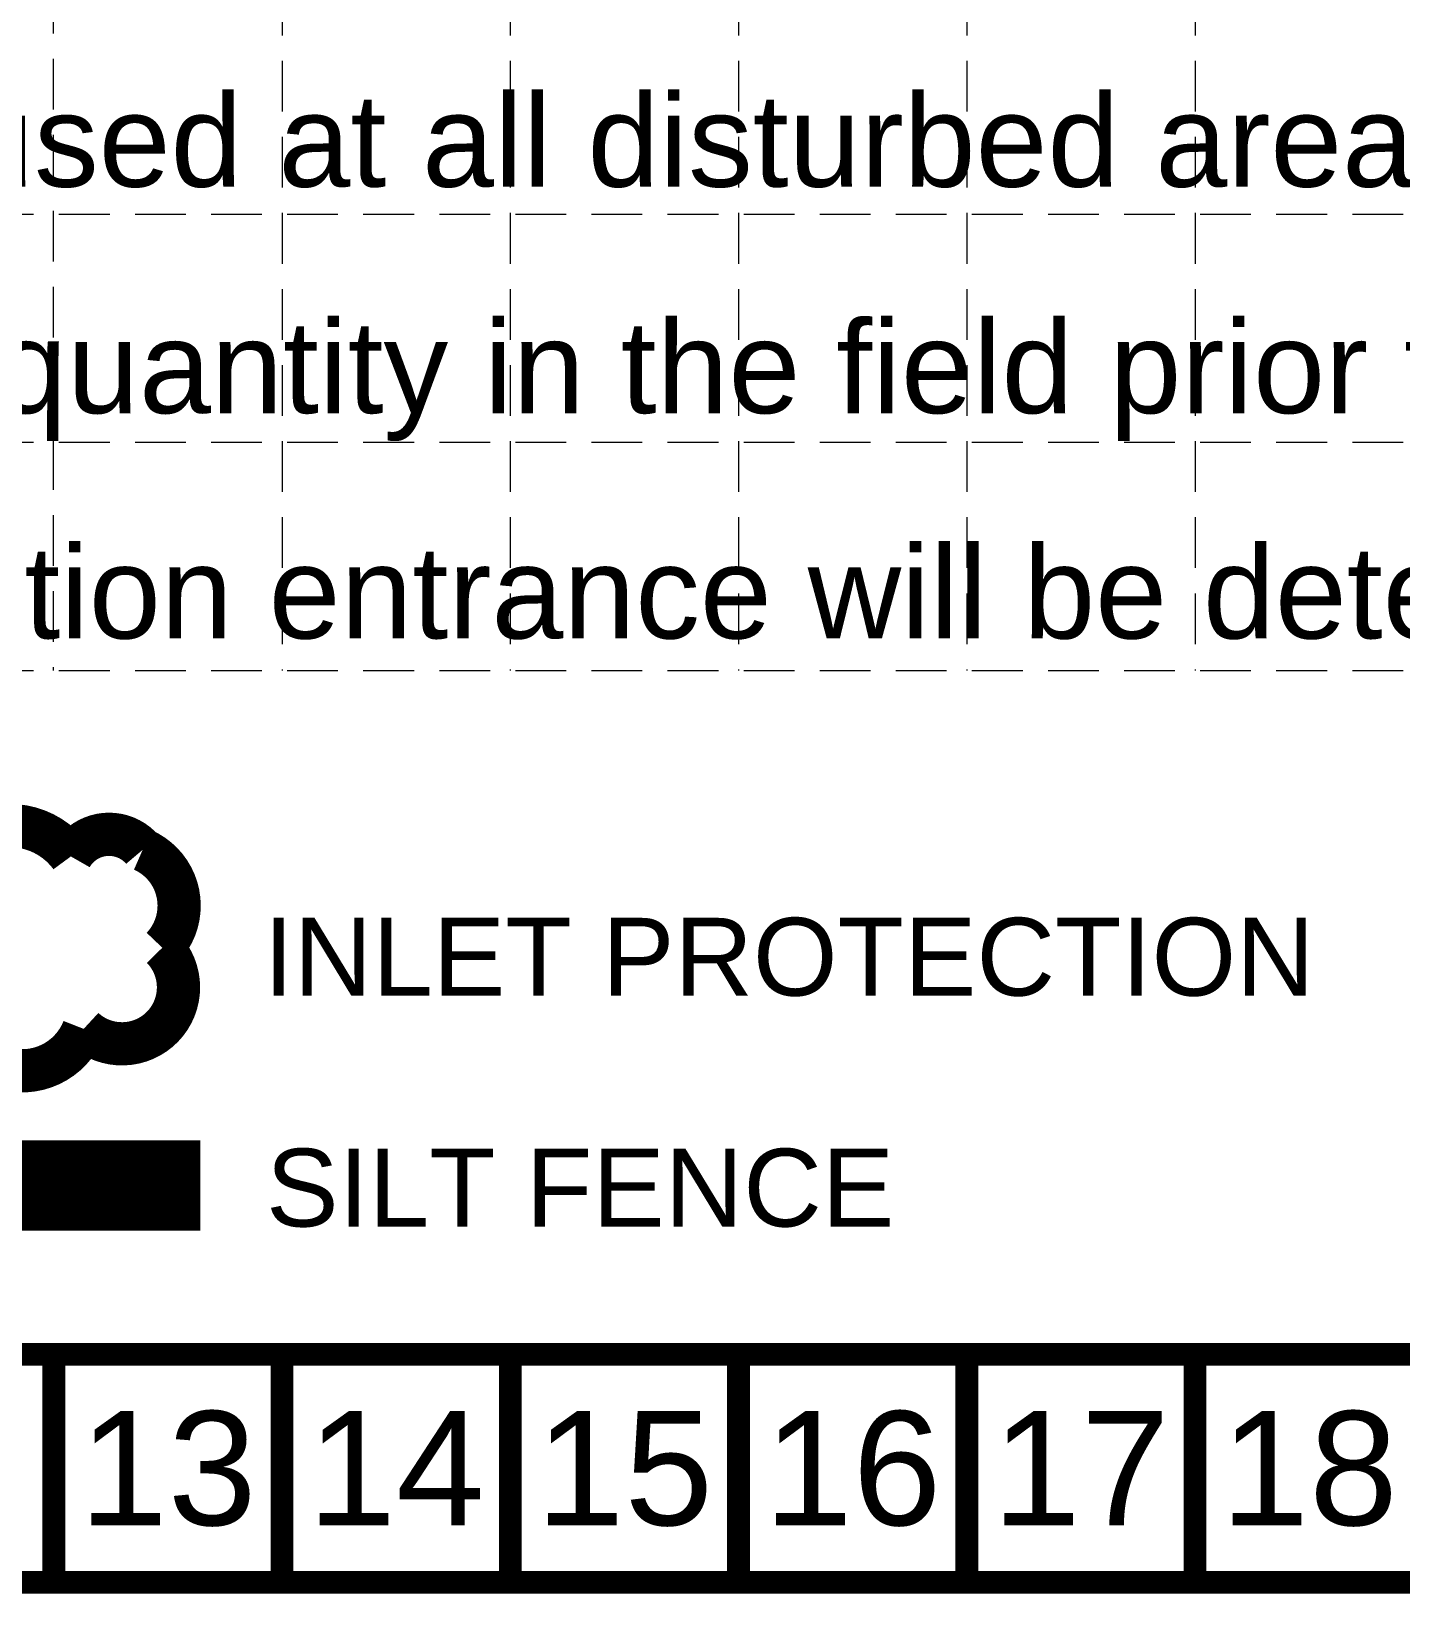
# Model space of a CAD drawing. Header units: inches. Extents: x 2547543 to 2548696, y 7125653 to 7126375.
# Drawn here: x 2547775.8 to 2547883.8, y 7125653.5 to 7125776.7 of the extents above; entities that cross this region are included whole.
import ezdxf
from ezdxf.enums import TextEntityAlignment as Align

# ---------------------------------------------------------------- set-up
doc = ezdxf.new("R2010")
doc.units = ezdxf.units.IN
doc.header["$MEASUREMENT"] = 0
doc.linetypes.add('HIDDEN', pattern=[0.375, 0.25, -0.125])
for name, color, linetype in [('BASE', 7, 'Continuous'), ('GRID', 254, 'HIDDEN'), ('LEGEND', 7, 'Continuous')]:
    doc.layers.add(name, color=color, linetype=linetype)
doc.styles.add("L200'", font='ARIAL.TTF', dxfattribs={"height": 0.001969})
doc.styles.get("Standard").update_dxf_attribs({"font": 'ARIAL.TTF'})

msp = doc.modelspace()

# ---------------------------------------------------------------- linework, layer by layer
at = {"layer": 'BASE', "const_width": 1.8}
for points in [[(2547543.58, 7125654.38), (2548695.58, 7125654.38), (2548695.58, 7126374.38), (2547543.58, 7126374.38)], [(2547561.54, 7125672.37), (2548677.63, 7125672.34), (2548677.61, 7126356.38), (2547561.77, 7126356.41)]]:
    msp.add_lwpolyline(points, close=True, dxfattribs=at)
for points in [[(2547777.58, 7125654.38), (2547777.58, 7125672.38)], [(2547795.58, 7125654.38), (2547795.58, 7125672.38)], [(2547813.58, 7125654.38), (2547813.58, 7125672.38)], [(2547831.58, 7125654.38), (2547831.58, 7125672.38)], [(2547849.58, 7125654.38), (2547849.58, 7125672.38)], [(2547867.58, 7125654.38), (2547867.58, 7125672.38)]]:
    msp.add_lwpolyline(points, dxfattribs=at)
at = {"layer": 'GRID', "color": 252, "linetype": 'HIDDEN', "lineweight": 0, "ltscale": 16}
for p, q in [((2547777.52, 7126356.55), (2547777.52, 7125726.3)), ((2547795.58, 7126356.38), (2547795.58, 7125726.3)), ((2547813.58, 7126356.38), (2547813.58, 7125726.3)), ((2547831.58, 7126356.38), (2547831.58, 7125726.3)), ((2547849.58, 7126356.38), (2547849.58, 7125726.3)), ((2547867.58, 7126356.38), (2547867.58, 7125726.3)), ((2547561.99, 7125762.3), (2548677.99, 7125762.3)), ((2547561.99, 7125744.3), (2548677.99, 7125744.3)), ((2547561.99, 7125726.3), (2548677.99, 7125726.3))]:
    msp.add_line(p, q, dxfattribs=at)
at = {"layer": 'LEGEND', "color": 170, "ltscale": 100, "const_width": 3.41}
msp.add_lwpolyline([(2547768.93, 7125711.09, 0.520567), (2547768.93, 7125711.09, 0.765195), (2547761.21, 7125707.2, 0.417879), (2547761.16, 7125700.21, 0.6649), (2547769.99, 7125698.86, 0.744833), (2547779.94, 7125698.03, 0.975642), (2547786.14, 7125704.43, 0.520567), (2547784.59, 7125712.15, 0.520567), (2547778.93, 7125711.63, 0.540264), (2547768.93, 7125711.09)], format="xyb", close=True, dxfattribs=at)
at = {"layer": 'LEGEND', "color": 200, "const_width": 7.13}
msp.add_lwpolyline([(2547753.38, 7125685.68), (2547789.15, 7125685.68)], dxfattribs=at)
at = {"layer": 'LEGEND', "color": 84, "const_width": 7.13}
msp.add_lwpolyline([(2547885.85, 7125685.35), (2547921.28, 7125685.35)], dxfattribs=at)

# ---------------------------------------------------------------- texts
at = {"layer": 'BASE', "color": 7, "style": "L200'"}
for s, p in [('Stabilization practices are expected to be used at all disturbed areas.', (2547581.61, 7125764.45)), ('BMPs are not to scale; verify size/location/quantity in the field prior to installation.', (2547581.42, 7125746.59)), ('Location of concrete washout and construction entrance will be determined in the field and will be reflected on this Site Map.', (2547581.4, 7125728.82))]:
    msp.add_text(s, height=7.2998, dxfattribs=at).set_placement(p)
at = {"layer": 'BASE'}
for s, p in [('13', (2547786.58, 7125663.38)), ('14', (2547804.58, 7125663.38)), ('15', (2547822.58, 7125663.38)), ('16', (2547840.58, 7125663.38)), ('17', (2547858.58, 7125663.38)), ('18', (2547876.58, 7125663.38))]:
    msp.add_text(s, height=9, dxfattribs=at).set_placement(p, align=Align.MIDDLE_CENTER)
at = {"layer": 'LEGEND', "style": "L200'"}
for s, height, p in [('INLET PROTECTION', 6.1378, (2547794.13, 7125700.65)), ('SILT FENCE', 6.138, (2547794.32, 7125682.44))]:
    msp.add_text(s, height=height, dxfattribs=at).set_placement(p)

doc.saveas('drawing.dxf')
